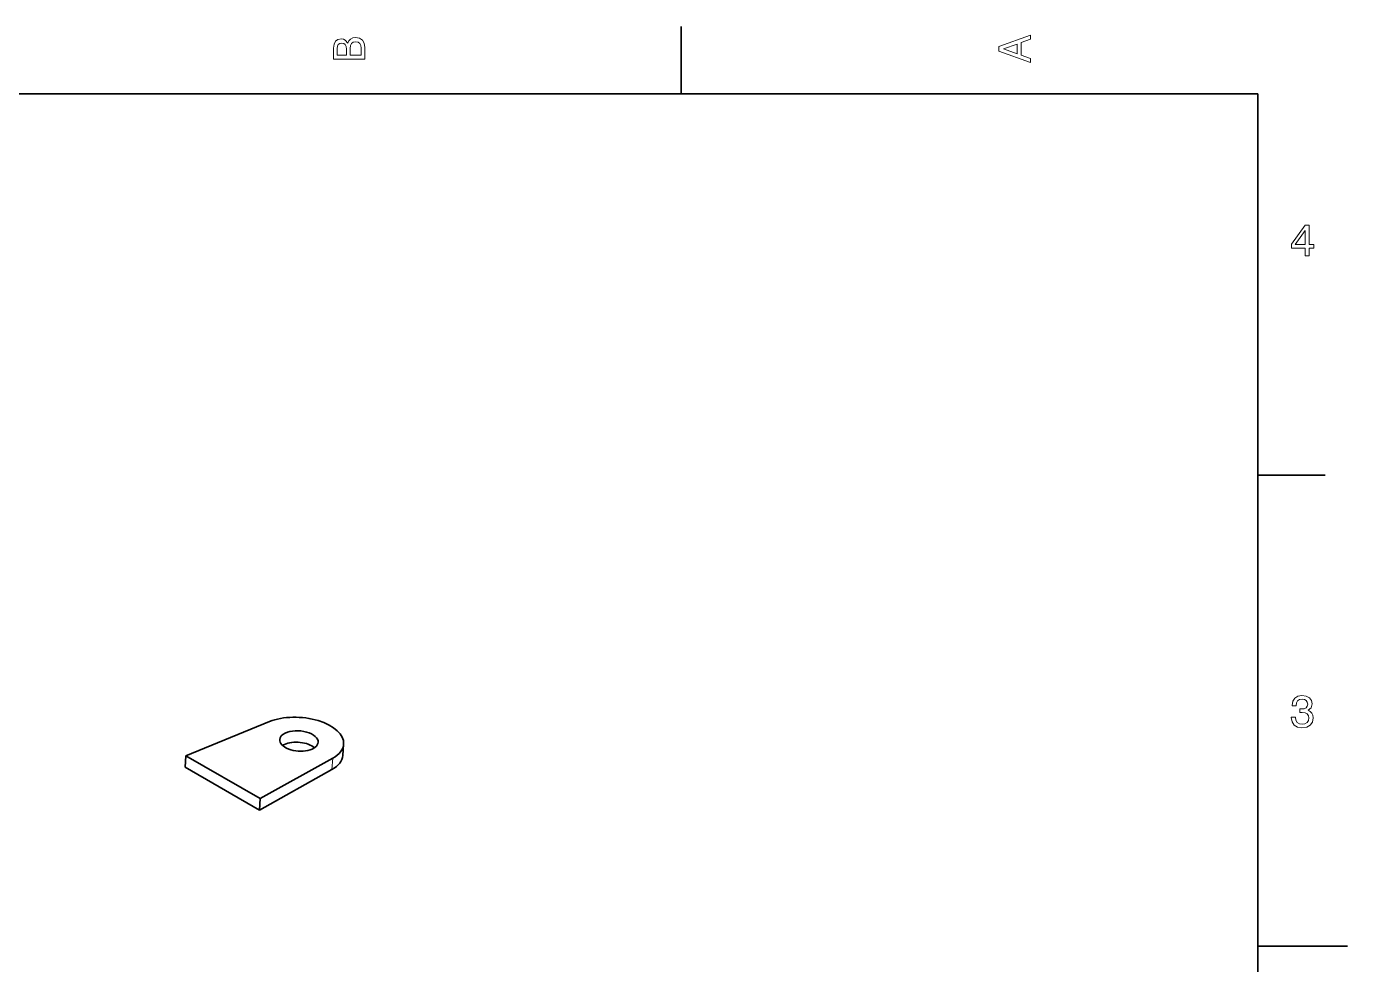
# Model space of a CAD drawing. Extents: x 0 to 297, y 0 to 210.
# Drawn here: x 149.7 to 297, y 103 to 207.5 of the extents above; entities that cross this region are included whole.
import ezdxf

# ---------------------------------------------------------------- set-up
doc = ezdxf.new("R2010")
doc.units = 0

msp = doc.modelspace()

# ---------------------------------------------------------------- linework, layer by layer
at = {"color": 7, "lineweight": 35, "ltscale": 0.1875}
for p, q in [((222.699997, 200), (222.699997, 207.5)), ((287, 157.5), (294.5, 157.5))]:
    msp.add_line(p, q, dxfattribs=at)
at = {"color": 7, "lineweight": 35}
for p, q in [((287, 200), (10, 200)), ((287, 10), (287, 200))]:
    msp.add_line(p, q, dxfattribs=at)
at = {"color": 7, "lineweight": 35, "ltscale": 0.251415}
msp.add_line((167.489807, 126.223244), (176.799927, 130.025452), dxfattribs=at)
at = {"color": 7, "lineweight": 35, "ltscale": 0.031904}
for p, q in [((184.97699, 126.241173), (185.068298, 127.514076)), ((167.489807, 126.223244), (167.398499, 124.95034))]:
    msp.add_line(p, q, dxfattribs=at)
at = {"color": 7, "lineweight": 35, "ltscale": 0.238879}
msp.add_line((175.764832, 121.445656), (167.489807, 126.223244), dxfattribs=at)
at = {"color": 7, "lineweight": 35, "ltscale": 0.231498}
msp.add_line((175.764832, 121.445656), (183.85376, 125.952919), dxfattribs=at)
at = {"color": 7, "lineweight": 13, "ltscale": 0.031905}
msp.add_line((183.762451, 124.68), (183.85376, 125.952919), dxfattribs=at)
at = {"color": 7, "lineweight": 35, "ltscale": 0.238881}
msp.add_line((175.673584, 120.172737), (167.398499, 124.95034), dxfattribs=at)
at = {"color": 7, "lineweight": 35, "ltscale": 0.231497}
msp.add_line((175.673584, 120.172737), (183.762451, 124.68), dxfattribs=at)
at = {"color": 7, "lineweight": 35, "ltscale": 0.031905}
msp.add_line((175.764832, 121.445656), (175.673584, 120.172737), dxfattribs=at)
at = {"color": 7, "lineweight": 35, "ltscale": 0.25}
msp.add_line((287, 105), (297, 105), dxfattribs=at)
at = {"color": 7, "lineweight": 13}
for points in [[(185.542007, 205.630417), (185.249496, 205.983429), (185.052811, 206.074219), (184.81073, 206.104477), (184.432495, 206.03891), (184.160156, 205.842224), (183.993729, 205.524506), (183.933212, 205.080704), (183.933212, 203.835022), (187.433212, 203.835022), (187.433212, 205.151306), (187.36261, 205.620331), (187.155838, 205.968307), (186.828018, 206.185165), (186.384216, 206.260818), (186.08667, 206.215424), (185.839554, 206.094391), (185.65799, 205.897705)], [(261.633209, 203.466858), (261.633209, 203.930847), (260.604401, 204.298996), (260.604401, 205.695969), (261.633209, 206.064133), (261.633209, 206.538193), (258.128174, 205.257217), (258.128174, 204.742798)], [(185.385666, 204.984879), (185.385666, 204.298996), (184.351807, 204.298996), (184.351807, 205.025223), (184.382065, 205.297562), (184.472839, 205.489197), (184.629181, 205.605194), (184.86116, 205.645538), (185.093155, 205.600143), (185.254532, 205.479111), (185.355408, 205.272339)], [(187.014618, 205.095825), (187.014618, 204.298996), (185.809296, 204.298996), (185.809296, 205.050446), (185.844589, 205.368164), (185.9505, 205.595108), (186.132065, 205.731277), (186.394302, 205.776657), (186.671692, 205.731277), (186.863327, 205.605194), (186.979324, 205.393372)], [(260.17572, 204.460388), (258.632477, 205), (260.17572, 205.539627)], [(292.277374, 181.916794), (292.731262, 181.916794), (292.731262, 182.784225), (293.23056, 182.784225), (293.23056, 183.187683), (292.731262, 183.187683), (292.731262, 185.341141), (292.272339, 185.341141), (290.739197, 183.228027), (290.739197, 182.784225), (292.277374, 182.784225)], [(291.162842, 183.187683), (292.277374, 184.756134), (292.277374, 183.187683)], [(290.729126, 130.51622), (290.729126, 130.480911), (290.809814, 129.996765), (291.046844, 129.633652), (291.420044, 129.401657), (291.914276, 129.315933), (292.438782, 129.401657), (292.832153, 129.623566), (293.08429, 129.976593), (293.175079, 130.430481), (293.134735, 130.728027), (293.023773, 130.970108), (292.842224, 131.156708), (292.600159, 131.292877), (292.927948, 131.565216), (293.043945, 131.998932), (292.968292, 132.392303), (292.751434, 132.68985), (292.398407, 132.87645), (291.914276, 132.942017), (291.460388, 132.861313), (291.112396, 132.63942), (290.885468, 132.286392), (290.809814, 131.817368), (290.809814, 131.782074), (291.258636, 131.782074), (291.299011, 132.104828), (291.430115, 132.336823), (291.641937, 132.478027), (291.939484, 132.528473), (292.201721, 132.488113), (292.393372, 132.382217), (292.509369, 132.210739), (292.554749, 131.97876), (292.509369, 131.731628), (292.388336, 131.565216), (292.176514, 131.46434), (291.889069, 131.434082), (291.692383, 131.439133), (291.692383, 131.04071), (291.939484, 131.050797), (292.257202, 131.005417), (292.494232, 130.884369), (292.635468, 130.687683), (292.685883, 130.430481), (292.630402, 130.13797), (292.484161, 129.921112), (292.252167, 129.784943), (291.944519, 129.739563), (291.626801, 129.789993), (291.394806, 129.941284), (291.248566, 130.183365), (291.193085, 130.51622)]]:
    msp.add_lwpolyline(points, close=True, dxfattribs=at)
at = {"color": 7, "lineweight": 35}
for centre, major_axis, start_param, end_param in [((180.081116, 127.871834), (4.987183, -0.357712), 6.283168546, 8.6091010782), ((180.081116, 127.871834), (2.144501, -0.153816), 2.3957289411, 3.1416009792), ((180.081116, 127.871834), (2.144501, -0.153816), 0.0000083256, 2.3957289411), ((180.081116, 127.871834), (2.144501, -0.153816), 3.1416009792, 6.2831936328), ((179.989807, 126.59893), (2.144501, -0.153816), 2.3957289411, 2.5418453241), ((179.989807, 126.59893), (2.144501, -0.153816), 0.6000409882, 2.3957289411), ((180.081116, 127.871834), (4.987183, -0.357712), 5.6071347648, 6.283168546), ((179.989807, 126.59893), (4.987183, -0.357712), 5.6071347648, 6.283168546)]:
    msp.add_ellipse(centre, major_axis=major_axis, ratio=0.525509, start_param=start_param, end_param=end_param, dxfattribs=at)

doc.saveas('drawing.dxf')
